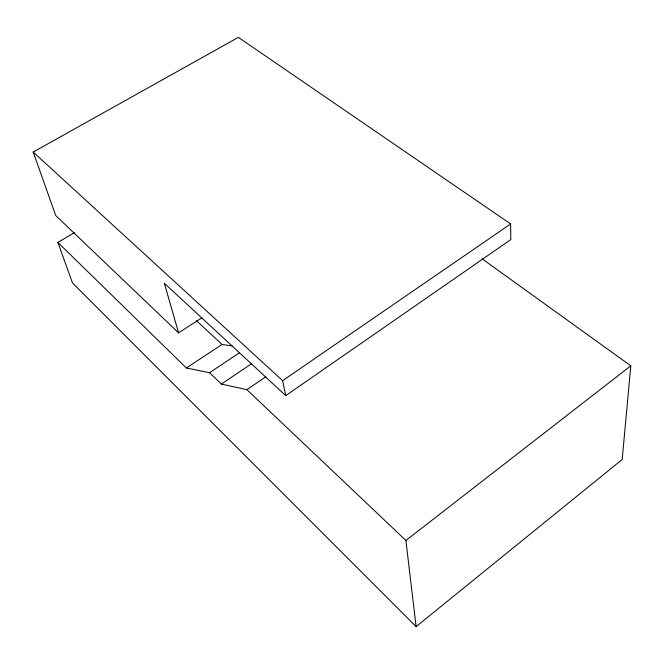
<?xml version="1.0" encoding="UTF-8"?>
<svg xmlns="http://www.w3.org/2000/svg" width="664" height="664" viewBox="0 0 664 664"><rect width="100%" height="100%" fill="white"/><g stroke="black" fill="none" stroke-linecap="round" stroke-linejoin="round"><path stroke-width="1" d="M482.031 258.777L630.8 365.822L622.193 459.488L416.112 626.625L72.509 282.972L57.884 242.426L74.584 232.533M416.112 626.625L405.903 540.471L630.8 365.822M178.591 332.863L164.332 283.246L285.752 395.628L510.79 239.604L510.633 223.951L238.368 37.375L33.2 152.039L55.743 215.559L178.591 332.863L201.806 317.84M285.752 395.628L282.632 380.671L510.633 223.951M57.884 242.426L186.393 367.989L209.592 372.703L221.394 384.066L246.917 389.677L265.758 376.837M221.394 384.066L251.781 363.582M209.592 372.703L239.671 352.634M186.393 367.989L222.025 344.45L232.242 345.944M33.2 152.039L282.632 380.671M196.37 320.546L222.025 344.45M246.917 389.677L405.903 540.471"/></g></svg>
